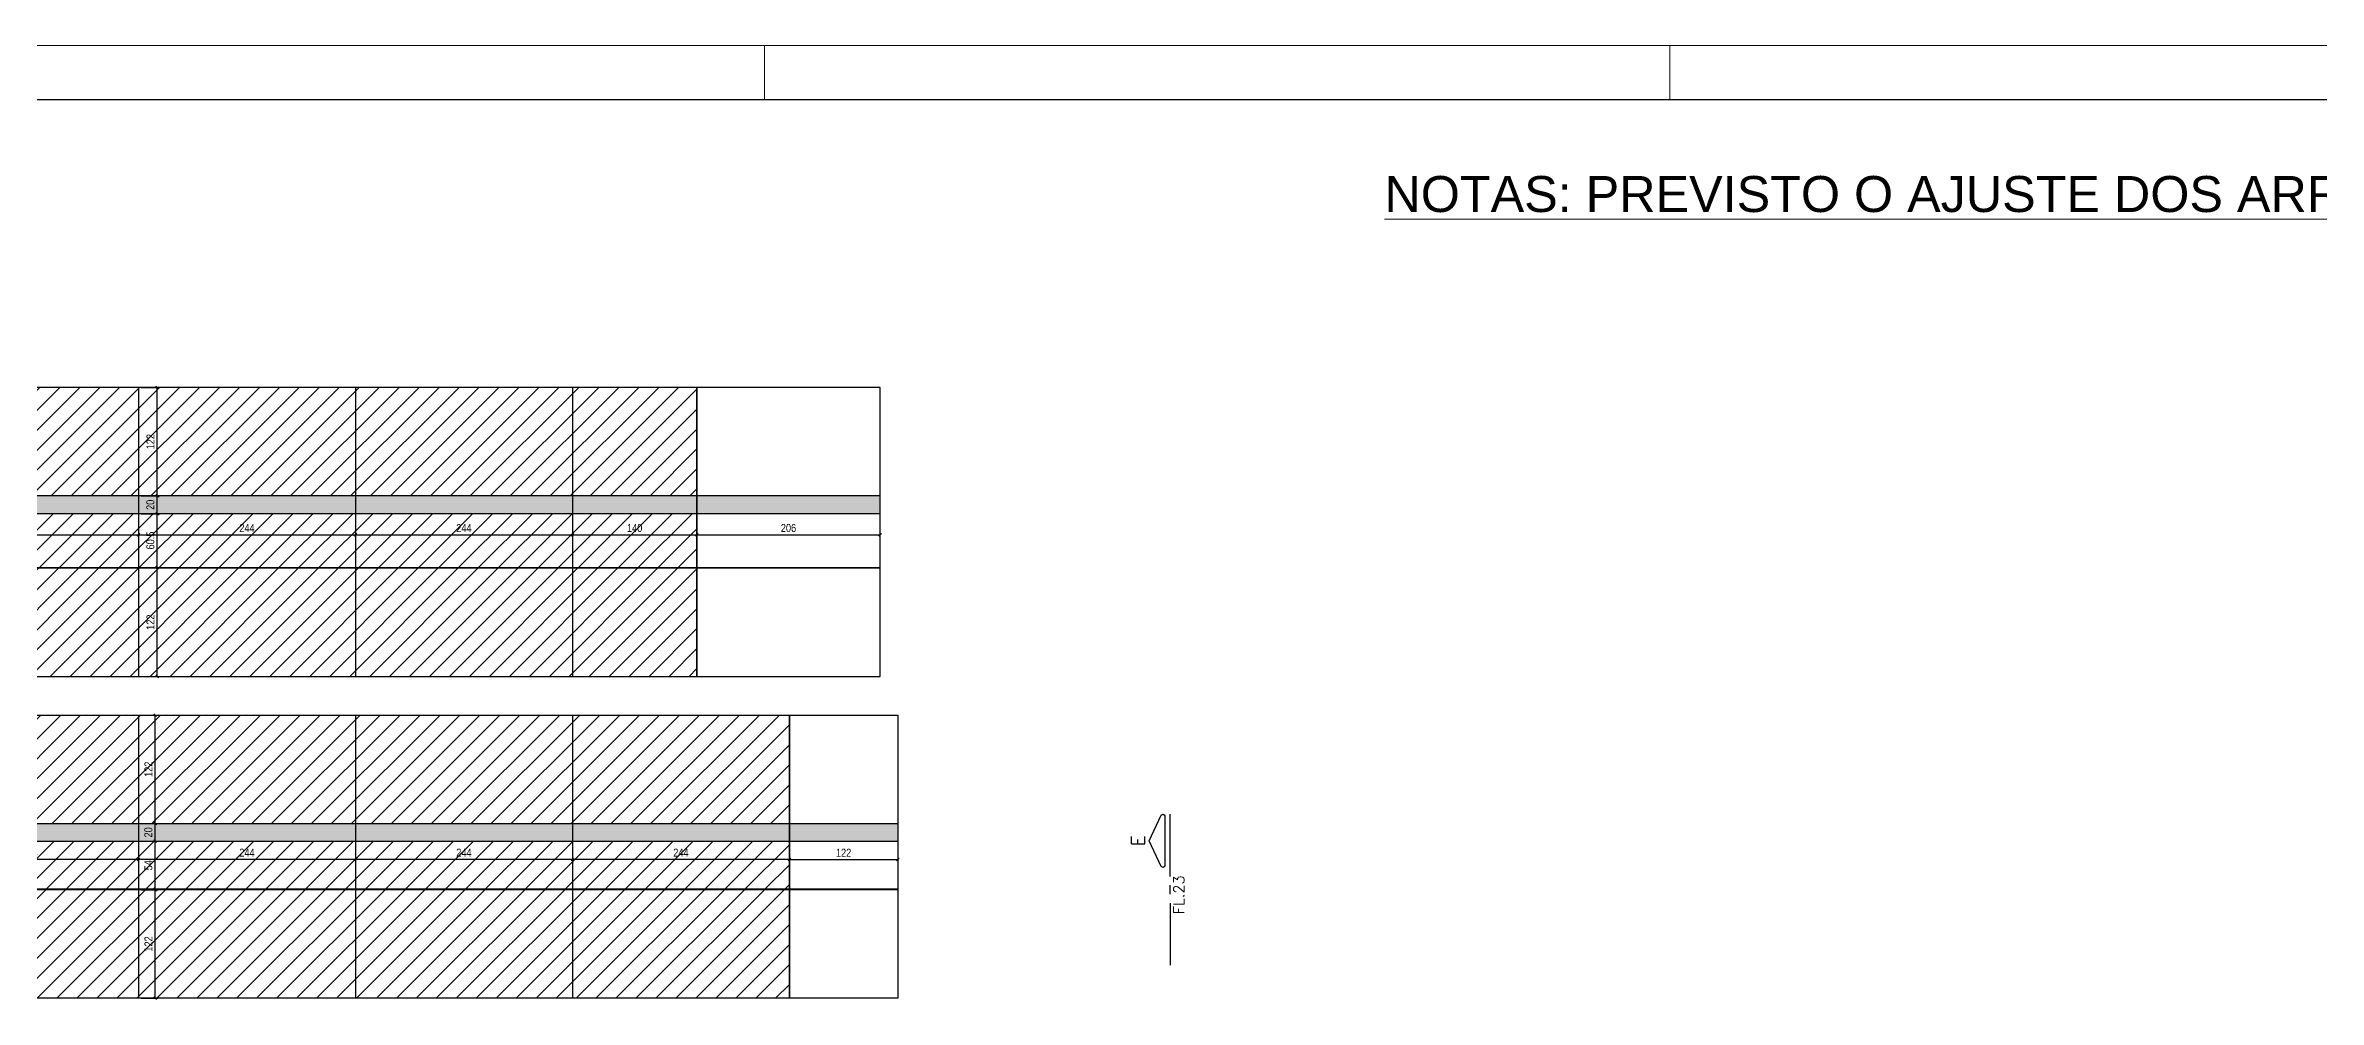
# Model space of a CAD drawing. Header units: millimetres. Extents: x 1860 to 8661, y -614 to 3837.
# Drawn here: x 3561 to 6117, y 2764 to 3837 of the extents above; entities that cross this region are included whole.
import ezdxf
from ezdxf.enums import TextEntityAlignment as Align

# ---------------------------------------------------------------- set-up
doc = ezdxf.new("R2010")
doc.units = ezdxf.units.MM
for name, color, linetype, lineweight in [('CARIMBO', 255, 'Continuous', 9), ('FOLHA', 255, 'Continuous', 5), ('Hachura', 251, 'Continuous', 9)]:
    doc.layers.add(name, color=color, linetype=linetype, lineweight=lineweight)
for name, color, linetype in [('COTA', 241, 'Continuous'), ('F-CORTE-INDICAÇÃO', 4, 'Continuous'), ('Painéis', 200, 'Continuous')]:
    doc.layers.add(name, color=color, linetype=linetype)
doc.styles.add('ARIAL', font='arial.ttf')
doc.styles.add('COTA TECNICA-50', font='techl___.ttf', dxfattribs={"height": 9})
doc.styles.add('ROMANS', font='romans.shx')
doc.dimstyles.new('COTA PAINEL-50', dxfattribs={"dimtxt": 9, "dimasz": 3, "dimexe": 3, "dimexo": 3, "dimgap": 3, "dimtad": 1, "dimdec": 1, "dimzin": 12, "dimdsep": 46, "dimtxsty": 'COTA TECNICA-50', "dimblk1": 'OBLIQUE', "dimblk2": 'OBLIQUE', "dimsah": 1, "dimcen": 0.9, "dimclrd": 4, "dimclre": 4, "dimclrt": 240, "dimadec": 1, "dimazin": 3, "dimtfac": 1, "dimtdec": 1, "dimtmove": 0, "dimatfit": 3, "dimfxl": 1, "dimtolj": 1, "dimtzin": 12, "dimarcsym": 0})

# ---------------------------------------------------------------- blocks, each defined once
blk = doc.blocks.new('*U22')
at = {"layer": 'F-CORTE-INDICAÇÃO'}
for p, q in [((70, 0), (0, 0)), ((80, 0), (90, 0)), ((100, 0), (170, 0))]:
    blk.add_line(p, q, dxfattribs=at)
blk.add_lwpolyline([(112, 6, -0.802585), (111.2, 9.8), (140, 23.3), (168.8, 9.8, -0.802585), (168, 6)], format="xyb", close=True, dxfattribs=at)
at = {"layer": 'F-CORTE-INDICAÇÃO', "style": 'ROMANS'}
blk.add_attdef('CORTE', text='', height=15, dxfattribs=at).set_placement((140, 35.8), align=Align.MIDDLE_CENTER)
at = {"layer": 'F-CORTE-INDICAÇÃO', "color": 2, "style": 'ROMANS'}
blk.add_attdef('FOLHA', text='', height=12, dxfattribs=at).set_placement((79.3, -10), align=Align.MIDDLE_CENTER)
blk = doc.blocks.new('_Oblique')
at = {"color": 0, "linetype": 'ByBlock', "lineweight": -2}
blk.add_line((-0.5, -0.5), (0.5, 0.5), dxfattribs=at)
blk = doc.blocks.new('*D1033')
at = {"layer": 'COTA', "color": 4, "lineweight": -2, "transparency": 16777216}
for p, q in [((3421.7, 3287.2), (3421.7, 3284.1)), ((3421.7, 3287.1), (3665.7, 3287.1)), ((3665.7, 3287.2), (3665.7, 3284.1))]:
    blk.add_line(p, q, dxfattribs=at)
at = {"layer": 'Defpoints', "color": 0, "transparency": 16777216}
for p in [(3421.7, 3290.2), (3665.7, 3290.2), (3665.7, 3287.1)]:
    blk.add_point(p, dxfattribs=at)
at = {"layer": 'COTA', "color": 4, "lineweight": -2, "transparency": 16777216, "xscale": 3, "yscale": 3, "zscale": 3, "rotation": 180}
blk.add_blockref('_Oblique', (3421.7, 3287.1), dxfattribs=at)
at = {"layer": 'COTA', "color": 4, "lineweight": -2, "transparency": 16777216, "xscale": 3, "yscale": 3, "zscale": 3}
blk.add_blockref('_Oblique', (3665.7, 3287.1), dxfattribs=at)
at = {"layer": 'COTA', "color": 240, "transparency": 16777216, "insert": (3543.7, 3294.6), "char_height": 9, "attachment_point": 5, "style": 'COTA TECNICA-50'}
blk.add_mtext('\\A1;244', dxfattribs=at)
blk = doc.blocks.new('*D1034')
at = {"layer": 'COTA', "color": 4, "lineweight": -2, "transparency": 16777216}
for p, q in [((3665.7, 3287.2), (3665.7, 3284)), ((3665.7, 3287), (3909.7, 3287))]:
    blk.add_line(p, q, dxfattribs=at)
at = {"layer": 'Defpoints', "color": 0, "transparency": 16777216}
for p in [(3665.7, 3290.2), (3909.7, 3287), (3909.7, 3287)]:
    blk.add_point(p, dxfattribs=at)
at = {"layer": 'COTA', "color": 4, "lineweight": -2, "transparency": 16777216, "xscale": 3, "yscale": 3, "zscale": 3, "rotation": 180}
blk.add_blockref('_Oblique', (3665.7, 3287), dxfattribs=at)
at = {"layer": 'COTA', "color": 4, "lineweight": -2, "transparency": 16777216, "xscale": 3, "yscale": 3, "zscale": 3}
blk.add_blockref('_Oblique', (3909.7, 3287), dxfattribs=at)
at = {"layer": 'COTA', "color": 240, "transparency": 16777216, "insert": (3787.7, 3294.6), "char_height": 9, "attachment_point": 5, "style": 'COTA TECNICA-50'}
blk.add_mtext('\\A1;244', dxfattribs=at)
blk = doc.blocks.new('*D1035')
at = {"layer": 'COTA', "color": 4, "lineweight": -2, "transparency": 16777216}
blk.add_line((3909.7, 3287), (4153.7, 3287), dxfattribs=at)
at = {"layer": 'Defpoints', "color": 0, "transparency": 16777216}
for p in [(3909.7, 3287), (4153.7, 3287), (4153.7, 3287)]:
    blk.add_point(p, dxfattribs=at)
at = {"layer": 'COTA', "color": 4, "lineweight": -2, "transparency": 16777216, "xscale": 3, "yscale": 3, "zscale": 3, "rotation": 180}
blk.add_blockref('_Oblique', (3909.7, 3287), dxfattribs=at)
at = {"layer": 'COTA', "color": 4, "lineweight": -2, "transparency": 16777216, "xscale": 3, "yscale": 3, "zscale": 3}
blk.add_blockref('_Oblique', (4153.7, 3287), dxfattribs=at)
at = {"layer": 'COTA', "color": 240, "transparency": 16777216, "insert": (4031.7, 3294.6), "char_height": 9, "attachment_point": 5, "style": 'COTA TECNICA-50'}
blk.add_mtext('\\A1;244', dxfattribs=at)
blk = doc.blocks.new('*D1036')
at = {"layer": 'COTA', "color": 4, "lineweight": -2, "transparency": 16777216}
blk.add_line((4153.7, 3287), (4293.7, 3287), dxfattribs=at)
at = {"layer": 'Defpoints', "color": 0, "transparency": 16777216}
for p in [(4153.7, 3287), (4293.7, 3287), (4293.7, 3287)]:
    blk.add_point(p, dxfattribs=at)
at = {"layer": 'COTA', "color": 4, "lineweight": -2, "transparency": 16777216, "xscale": 3, "yscale": 3, "zscale": 3, "rotation": 180}
blk.add_blockref('_Oblique', (4153.7, 3287), dxfattribs=at)
at = {"layer": 'COTA', "color": 4, "lineweight": -2, "transparency": 16777216, "xscale": 3, "yscale": 3, "zscale": 3}
blk.add_blockref('_Oblique', (4293.7, 3287), dxfattribs=at)
at = {"layer": 'COTA', "color": 240, "transparency": 16777216, "insert": (4223.7, 3294.6), "char_height": 9, "attachment_point": 5, "style": 'COTA TECNICA-50'}
blk.add_mtext('\\A1;140', dxfattribs=at)
blk = doc.blocks.new('*D1037')
at = {"layer": 'COTA', "color": 4, "lineweight": -2, "transparency": 16777216}
blk.add_line((4293.7, 3287), (4499.7, 3287), dxfattribs=at)
at = {"layer": 'Defpoints', "color": 0, "transparency": 16777216}
for p in [(4293.7, 3287), (4499.7, 3287), (4499.7, 3287)]:
    blk.add_point(p, dxfattribs=at)
at = {"layer": 'COTA', "color": 4, "lineweight": -2, "transparency": 16777216, "xscale": 3, "yscale": 3, "zscale": 3, "rotation": 180}
blk.add_blockref('_Oblique', (4293.7, 3287), dxfattribs=at)
at = {"layer": 'COTA', "color": 4, "lineweight": -2, "transparency": 16777216, "xscale": 3, "yscale": 3, "zscale": 3}
blk.add_blockref('_Oblique', (4499.7, 3287), dxfattribs=at)
at = {"layer": 'COTA', "color": 240, "transparency": 16777216, "insert": (4396.7, 3294.6), "char_height": 9, "attachment_point": 5, "style": 'COTA TECNICA-50'}
blk.add_mtext('\\A1;206', dxfattribs=at)
blk = doc.blocks.new('*D1038')
at = {"layer": 'COTA', "color": 4, "lineweight": -2, "transparency": 16777216}
for p, q in [((3668.7, 3249.7), (3689.7, 3249.7)), ((3686.7, 3127.7), (3686.7, 3249.7)), ((3668.7, 3127.7), (3689.7, 3127.7))]:
    blk.add_line(p, q, dxfattribs=at)
at = {"layer": 'Defpoints', "color": 0, "transparency": 16777216}
for p in [(3665.7, 3249.7), (3686.7, 3249.7), (3665.7, 3127.7)]:
    blk.add_point(p, dxfattribs=at)
at = {"layer": 'COTA', "color": 4, "lineweight": -2, "transparency": 16777216, "xscale": 3, "yscale": 3, "zscale": 3}
for p, rotation in [((3686.7, 3249.7), 90), ((3686.7, 3127.7), 270)]:
    blk.add_blockref('_Oblique', p, dxfattribs=dict(at, rotation=rotation))
at = {"layer": 'COTA', "color": 240, "transparency": 16777216, "insert": (3679.2, 3188.7), "char_height": 9, "attachment_point": 5, "rotation": 90, "style": 'COTA TECNICA-50'}
blk.add_mtext('\\A1;122', dxfattribs=at)
blk = doc.blocks.new('*D1039')
at = {"layer": 'COTA', "color": 4, "lineweight": -2, "transparency": 16777216}
for p, q in [((3668.7, 3310.7), (3689.7, 3310.7)), ((3686.7, 3250.2), (3686.7, 3310.7)), ((3668.7, 3250.2), (3689.7, 3250.2))]:
    blk.add_line(p, q, dxfattribs=at)
at = {"layer": 'Defpoints', "color": 0, "transparency": 16777216}
for p in [(3665.7, 3310.7), (3686.7, 3310.7), (3665.7, 3250.2)]:
    blk.add_point(p, dxfattribs=at)
at = {"layer": 'COTA', "color": 4, "lineweight": -2, "transparency": 16777216, "xscale": 3, "yscale": 3, "zscale": 3}
for p, rotation in [((3686.7, 3310.7), 90), ((3686.7, 3250.2), 270)]:
    blk.add_blockref('_Oblique', p, dxfattribs=dict(at, rotation=rotation))
at = {"layer": 'COTA', "color": 240, "transparency": 16777216, "insert": (3679.1, 3280.5), "char_height": 9, "attachment_point": 5, "rotation": 90, "style": 'COTA TECNICA-50'}
blk.add_mtext('\\A1;60.5', dxfattribs=at)
blk = doc.blocks.new('*D1040')
at = {"layer": 'COTA', "color": 4, "lineweight": -2, "transparency": 16777216}
for p, q in [((3668.7, 3330.7), (3689.7, 3330.7)), ((3686.7, 3310.7), (3686.7, 3330.7)), ((3673.4, 3310.7), (3689.7, 3310.7))]:
    blk.add_line(p, q, dxfattribs=at)
at = {"layer": 'Defpoints', "color": 0, "transparency": 16777216}
for p in [(3665.7, 3330.7), (3686.7, 3330.7), (3670.4, 3310.7)]:
    blk.add_point(p, dxfattribs=at)
at = {"layer": 'COTA', "color": 4, "lineweight": -2, "transparency": 16777216, "xscale": 3, "yscale": 3, "zscale": 3}
for p, rotation in [((3686.7, 3330.7), 90), ((3686.7, 3310.7), 270)]:
    blk.add_blockref('_Oblique', p, dxfattribs=dict(at, rotation=rotation))
at = {"layer": 'COTA', "color": 240, "transparency": 16777216, "insert": (3679.1, 3320.7), "char_height": 9, "attachment_point": 5, "rotation": 90, "style": 'COTA TECNICA-50'}
blk.add_mtext('\\A1;20', dxfattribs=at)
blk = doc.blocks.new('*D1041')
at = {"layer": 'COTA', "color": 4, "lineweight": -2, "transparency": 16777216}
for p, q in [((3668.7, 3452.7), (3689.7, 3452.7)), ((3686.7, 3330.7), (3686.7, 3452.7)), ((3668.7, 3330.7), (3689.7, 3330.7))]:
    blk.add_line(p, q, dxfattribs=at)
at = {"layer": 'Defpoints', "color": 0, "transparency": 16777216}
for p in [(3665.7, 3452.7), (3686.7, 3452.7), (3665.7, 3330.7)]:
    blk.add_point(p, dxfattribs=at)
at = {"layer": 'COTA', "color": 4, "lineweight": -2, "transparency": 16777216, "xscale": 3, "yscale": 3, "zscale": 3}
for p, rotation in [((3686.7, 3452.7), 90), ((3686.7, 3330.7), 270)]:
    blk.add_blockref('_Oblique', p, dxfattribs=dict(at, rotation=rotation))
at = {"layer": 'COTA', "color": 240, "transparency": 16777216, "insert": (3679.2, 3391.7), "char_height": 9, "attachment_point": 5, "rotation": 90, "style": 'COTA TECNICA-50'}
blk.add_mtext('\\A1;122', dxfattribs=at)
blk = doc.blocks.new('*D1042')
at = {"layer": 'COTA', "color": 4, "lineweight": -2, "transparency": 16777216}
for p, q in [((4153.7, 2939.3), (4153.7, 2918.9)), ((4397.7, 2921.9), (4153.7, 2921.9)), ((4397.7, 2939.3), (4397.7, 2918.9))]:
    blk.add_line(p, q, dxfattribs=at)
at = {"layer": 'Defpoints', "color": 0, "transparency": 16777216}
for p in [(4153.7, 2942.3), (4397.7, 2942.3), (4153.7, 2921.9)]:
    blk.add_point(p, dxfattribs=at)
at = {"layer": 'COTA', "color": 4, "lineweight": -2, "transparency": 16777216, "xscale": 3, "yscale": 3, "zscale": 3, "rotation": 180}
blk.add_blockref('_Oblique', (4153.7, 2921.9), dxfattribs=at)
at = {"layer": 'COTA', "color": 4, "lineweight": -2, "transparency": 16777216, "xscale": 3, "yscale": 3, "zscale": 3}
blk.add_blockref('_Oblique', (4397.7, 2921.9), dxfattribs=at)
at = {"layer": 'COTA', "color": 240, "transparency": 16777216, "insert": (4275.7, 2929.5), "char_height": 9, "attachment_point": 5, "style": 'COTA TECNICA-50'}
blk.add_mtext('\\A1;244', dxfattribs=at)
blk = doc.blocks.new('*D1043')
at = {"layer": 'COTA', "color": 4, "lineweight": -2, "transparency": 16777216}
for p, q in [((3909.7, 2922.1), (3909.7, 2918.9)), ((4153.7, 2921.9), (3909.7, 2921.9)), ((4153.7, 2939.3), (4153.7, 2918.9))]:
    blk.add_line(p, q, dxfattribs=at)
at = {"layer": 'Defpoints', "color": 0, "transparency": 16777216}
for p in [(4153.7, 2942.3), (3909.7, 2925.1), (3909.7, 2921.9)]:
    blk.add_point(p, dxfattribs=at)
at = {"layer": 'COTA', "color": 4, "lineweight": -2, "transparency": 16777216, "xscale": 3, "yscale": 3, "zscale": 3, "rotation": 180}
blk.add_blockref('_Oblique', (3909.7, 2921.9), dxfattribs=at)
at = {"layer": 'COTA', "color": 4, "lineweight": -2, "transparency": 16777216, "xscale": 3, "yscale": 3, "zscale": 3}
blk.add_blockref('_Oblique', (4153.7, 2921.9), dxfattribs=at)
at = {"layer": 'COTA', "color": 240, "transparency": 16777216, "insert": (4031.7, 2929.5), "char_height": 9, "attachment_point": 5, "style": 'COTA TECNICA-50'}
blk.add_mtext('\\A1;244', dxfattribs=at)
blk = doc.blocks.new('*D1044')
at = {"layer": 'COTA', "color": 4, "lineweight": -2, "transparency": 16777216}
for p, q in [((3665.7, 2922.1), (3665.7, 2918.9)), ((3909.7, 2921.9), (3665.7, 2921.9)), ((3909.7, 2922.1), (3909.7, 2918.9))]:
    blk.add_line(p, q, dxfattribs=at)
at = {"layer": 'Defpoints', "color": 0, "transparency": 16777216}
for p in [(3665.7, 2925.1), (3665.7, 2921.9), (3909.7, 2925.1)]:
    blk.add_point(p, dxfattribs=at)
at = {"layer": 'COTA', "color": 4, "lineweight": -2, "transparency": 16777216, "xscale": 3, "yscale": 3, "zscale": 3, "rotation": 180}
blk.add_blockref('_Oblique', (3665.7, 2921.9), dxfattribs=at)
at = {"layer": 'COTA', "color": 4, "lineweight": -2, "transparency": 16777216, "xscale": 3, "yscale": 3, "zscale": 3}
blk.add_blockref('_Oblique', (3909.7, 2921.9), dxfattribs=at)
at = {"layer": 'COTA', "color": 240, "transparency": 16777216, "insert": (3787.7, 2929.5), "char_height": 9, "attachment_point": 5, "style": 'COTA TECNICA-50'}
blk.add_mtext('\\A1;244', dxfattribs=at)
blk = doc.blocks.new('*D1045')
at = {"layer": 'COTA', "color": 4, "lineweight": -2, "transparency": 16777216}
for p, q in [((3665.7, 2921.9), (3421.7, 2921.9)), ((3665.7, 2922.1), (3665.7, 2918.9))]:
    blk.add_line(p, q, dxfattribs=at)
at = {"layer": 'Defpoints', "color": 0, "transparency": 16777216}
for p in [(3421.7, 2921.9), (3421.7, 2921.9), (3665.7, 2925.1)]:
    blk.add_point(p, dxfattribs=at)
at = {"layer": 'COTA', "color": 4, "lineweight": -2, "transparency": 16777216, "xscale": 3, "yscale": 3, "zscale": 3, "rotation": 180}
blk.add_blockref('_Oblique', (3421.7, 2921.9), dxfattribs=at)
at = {"layer": 'COTA', "color": 4, "lineweight": -2, "transparency": 16777216, "xscale": 3, "yscale": 3, "zscale": 3}
blk.add_blockref('_Oblique', (3665.7, 2921.9), dxfattribs=at)
at = {"layer": 'COTA', "color": 240, "transparency": 16777216, "insert": (3543.7, 2929.5), "char_height": 9, "attachment_point": 5, "style": 'COTA TECNICA-50'}
blk.add_mtext('\\A1;244', dxfattribs=at)
blk = doc.blocks.new('*D1049')
at = {"layer": 'COTA', "color": 4, "lineweight": -2, "transparency": 16777216}
for p, q in [((3668.7, 2887.8), (3687.4, 2887.8)), ((3684.4, 2765.8), (3684.4, 2887.8)), ((3668.7, 2765.8), (3687.4, 2765.8))]:
    blk.add_line(p, q, dxfattribs=at)
at = {"layer": 'Defpoints', "color": 0, "transparency": 16777216}
for p in [(3665.7, 2887.8), (3684.4, 2887.8), (3665.7, 2765.8)]:
    blk.add_point(p, dxfattribs=at)
at = {"layer": 'COTA', "color": 4, "lineweight": -2, "transparency": 16777216, "xscale": 3, "yscale": 3, "zscale": 3}
for p, rotation in [((3684.4, 2887.8), 90), ((3684.4, 2765.8), 270)]:
    blk.add_blockref('_Oblique', p, dxfattribs=dict(at, rotation=rotation))
at = {"layer": 'COTA', "color": 240, "transparency": 16777216, "insert": (3676.9, 2826.8), "char_height": 9, "attachment_point": 5, "rotation": 90, "style": 'COTA TECNICA-50'}
blk.add_mtext('\\A1;122', dxfattribs=at)
blk = doc.blocks.new('*D1050')
at = {"layer": 'COTA', "color": 4, "lineweight": -2, "transparency": 16777216}
for p, q in [((3668.7, 2942.3), (3687.4, 2942.3)), ((3684.4, 2888.3), (3684.4, 2942.3)), ((3668.7, 2888.3), (3687.4, 2888.3))]:
    blk.add_line(p, q, dxfattribs=at)
at = {"layer": 'Defpoints', "color": 0, "transparency": 16777216}
for p in [(3665.7, 2942.3), (3684.4, 2942.3), (3665.7, 2888.3)]:
    blk.add_point(p, dxfattribs=at)
at = {"layer": 'COTA', "color": 4, "lineweight": -2, "transparency": 16777216, "xscale": 3, "yscale": 3, "zscale": 3}
for p, rotation in [((3684.4, 2942.3), 90), ((3684.4, 2888.3), 270)]:
    blk.add_blockref('_Oblique', p, dxfattribs=dict(at, rotation=rotation))
at = {"layer": 'COTA', "color": 240, "transparency": 16777216, "insert": (3676.8, 2915.3), "char_height": 9, "attachment_point": 5, "rotation": 90, "style": 'COTA TECNICA-50'}
blk.add_mtext('\\A1;54', dxfattribs=at)
blk = doc.blocks.new('*D1051')
at = {"layer": 'COTA', "color": 4, "lineweight": -2, "transparency": 16777216}
for p, q in [((3668.7, 2962.3), (3687.4, 2962.3)), ((3668.7, 2942.3), (3687.4, 2942.3)), ((3684.4, 2942.3), (3684.4, 2962.3))]:
    blk.add_line(p, q, dxfattribs=at)
at = {"layer": 'Defpoints', "color": 0, "transparency": 16777216}
for p in [(3665.7, 2962.3), (3665.7, 2942.3), (3684.4, 2962.3)]:
    blk.add_point(p, dxfattribs=at)
at = {"layer": 'COTA', "color": 4, "lineweight": -2, "transparency": 16777216, "xscale": 3, "yscale": 3, "zscale": 3}
for p, rotation in [((3684.4, 2962.3), 90), ((3684.4, 2942.3), 270)]:
    blk.add_blockref('_Oblique', p, dxfattribs=dict(at, rotation=rotation))
at = {"layer": 'COTA', "color": 240, "transparency": 16777216, "insert": (3676.8, 2952.3), "char_height": 9, "attachment_point": 5, "rotation": 90, "style": 'COTA TECNICA-50'}
blk.add_mtext('\\A1;20', dxfattribs=at)
blk = doc.blocks.new('*D1052')
at = {"layer": 'COTA', "color": 4, "lineweight": -2, "transparency": 16777216}
for p, q in [((3668.7, 3084.3), (3687.4, 3084.3)), ((3684.4, 2962.3), (3684.4, 3084.3)), ((3668.7, 2962.3), (3687.4, 2962.3))]:
    blk.add_line(p, q, dxfattribs=at)
at = {"layer": 'Defpoints', "color": 0, "transparency": 16777216}
for p in [(3665.7, 3084.3), (3684.4, 3084.3), (3665.7, 2962.3)]:
    blk.add_point(p, dxfattribs=at)
at = {"layer": 'COTA', "color": 4, "lineweight": -2, "transparency": 16777216, "xscale": 3, "yscale": 3, "zscale": 3}
for p, rotation in [((3684.4, 3084.3), 90), ((3684.4, 2962.3), 270)]:
    blk.add_blockref('_Oblique', p, dxfattribs=dict(at, rotation=rotation))
at = {"layer": 'COTA', "color": 240, "transparency": 16777216, "insert": (3676.9, 3023.3), "char_height": 9, "attachment_point": 5, "rotation": 90, "style": 'COTA TECNICA-50'}
blk.add_mtext('\\A1;122', dxfattribs=at)
blk = doc.blocks.new('*D1030')
at = {"layer": 'COTA', "color": 4, "lineweight": -2, "transparency": 16777216}
for p, q in [((4397.7, 2939.3), (4397.7, 2918.9)), ((4397.7, 2921.9), (4519.7, 2921.9)), ((4519.7, 2939.3), (4519.7, 2918.9))]:
    blk.add_line(p, q, dxfattribs=at)
at = {"layer": 'Defpoints', "color": 0, "transparency": 16777216}
for p in [(4397.7, 2942.3), (4519.7, 2942.3), (4519.7, 2921.9)]:
    blk.add_point(p, dxfattribs=at)
at = {"layer": 'COTA', "color": 4, "lineweight": -2, "transparency": 16777216, "xscale": 3, "yscale": 3, "zscale": 3, "rotation": 180}
blk.add_blockref('_Oblique', (4397.7, 2921.9), dxfattribs=at)
at = {"layer": 'COTA', "color": 4, "lineweight": -2, "transparency": 16777216, "xscale": 3, "yscale": 3, "zscale": 3}
blk.add_blockref('_Oblique', (4519.7, 2921.9), dxfattribs=at)
at = {"layer": 'COTA', "color": 240, "transparency": 16777216, "insert": (4458.7, 2929.4), "char_height": 9, "attachment_point": 5, "style": 'COTA TECNICA-50'}
blk.add_mtext('\\A1;122', dxfattribs=at)

msp = doc.modelspace()

# ---------------------------------------------------------------- hatches: boundary and pattern name
at = {"layer": 'Hachura', "linetype": 'ByBlock'}
h = msp.add_hatch(dxfattribs=at)
h.set_pattern_fill('ANSI31', color=256, scale=5)
h.set_pattern_definition([(45, (102, -5e-13), (-11.22532, 11.22532), [])])
h.paths.add_polyline_path([(2933.73, 3452.72), (2933.73, 3330.72), (3177.73, 3330.72), (3177.73, 3452.72)])
h.paths.add_polyline_path([(3177.73, 3250.22), (3177.73, 3310.72), (2933.73, 3310.72), (2933.73, 3250.22)])
h.paths.add_polyline_path([(2933.73, 3249.72), (2933.73, 3127.72), (3177.73, 3127.72), (3177.73, 3249.72)])
h.paths.add_polyline_path([(3177.73, 3249.72), (3177.73, 3127.72), (3421.73, 3127.72), (3421.73, 3249.72)])
h.paths.add_polyline_path([(3421.73, 3310.72), (3177.73, 3310.72), (3177.73, 3250.22), (3421.73, 3250.22)])
h.paths.add_polyline_path([(3177.73, 3452.72), (3177.73, 3330.72), (3421.73, 3330.72), (3421.73, 3452.72)])
h.paths.add_polyline_path([(3421.73, 3452.72), (3421.73, 3330.72), (3665.73, 3330.72), (3665.73, 3452.72)])
h.paths.add_polyline_path([(3665.73, 3250.22), (3665.73, 3310.72), (3421.73, 3310.72), (3421.73, 3250.22)])
h.paths.add_polyline_path([(3421.73, 3249.72), (3421.73, 3127.72), (3665.73, 3127.72), (3665.73, 3249.72)])
h.paths.add_polyline_path([(3665.73, 3249.72), (3665.73, 3127.72), (3909.73, 3127.72), (3909.73, 3249.72)])
h.paths.add_polyline_path([(3909.73, 3250.22), (3909.73, 3310.72), (3665.73, 3310.72), (3665.73, 3250.22)])
h.paths.add_polyline_path([(3909.73, 3330.72), (3909.73, 3452.72), (3665.73, 3452.72), (3665.73, 3330.72)])
h.paths.add_polyline_path([(3909.73, 3452.72), (3909.73, 3330.72), (4153.73, 3330.72), (4153.73, 3452.72)])
h.paths.add_polyline_path([(4153.73, 3250.22), (4153.73, 3310.72), (3909.73, 3310.72), (3909.73, 3250.22)])
h.paths.add_polyline_path([(4153.73, 3127.72), (4153.73, 3249.72), (3909.73, 3249.72), (3909.73, 3127.72)])
h.paths.add_polyline_path([(4293.73, 3127.72), (4293.73, 3249.72), (4153.73, 3249.72), (4153.73, 3127.72)])
h.paths.add_polyline_path([(4153.73, 3310.72), (4153.73, 3250.22), (4293.73, 3250.22), (4293.73, 3310.72)])
h.paths.add_polyline_path([(4293.73, 3330.72), (4293.73, 3452.72), (4153.73, 3452.72), (4153.73, 3330.72)])
h = msp.add_hatch(color=256, dxfattribs=at)
h.dxf.hatch_style = 1
h.paths.add_polyline_path([(3177.73, 3310.72), (3177.73, 3330.72), (2933.73, 3330.72), (2933.73, 3310.72)])
h.paths.add_polyline_path([(3177.73, 3330.72), (3177.73, 3310.72), (3421.73, 3310.72), (3421.73, 3330.72)])
h.paths.add_polyline_path([(3665.73, 3310.72), (3665.73, 3330.72), (3421.73, 3330.72), (3421.73, 3310.72)])
h.paths.add_polyline_path([(3909.73, 3310.72), (3909.73, 3330.72), (3665.73, 3330.72), (3665.73, 3310.72)])
h.paths.add_polyline_path([(4153.73, 3310.72), (4153.73, 3330.72), (3909.73, 3330.72), (3909.73, 3310.72)])
h.paths.add_polyline_path([(4293.73, 3310.72), (4293.73, 3330.72), (4153.73, 3330.72), (4153.73, 3310.72)])
h.paths.add_polyline_path([(4499.73, 3310.72), (4499.73, 3330.72), (4293.73, 3330.72), (4293.73, 3310.72)])
h = msp.add_hatch(dxfattribs=at)
h.set_pattern_fill('ANSI31', color=256, scale=5)
h.paths.add_polyline_path([(3037.73, 2962.31), (3037.73, 3084.31), (2831.73, 3084.31), (2831.73, 2962.31)])
h.paths.add_polyline_path([(3037.73, 2962.31), (3177.73, 2962.31), (3177.73, 3084.31), (3037.73, 3084.31)])
h.paths.add_polyline_path([(3177.73, 2888.31), (3177.73, 2942.31), (3037.73, 2942.31), (3037.73, 2888.31)])
h.paths.add_polyline_path([(3037.73, 2888.31), (3037.73, 2942.31), (2831.73, 2942.31), (2831.73, 2888.31)])
h.paths.add_polyline_path([(2831.73, 2887.81), (2831.73, 2765.81), (3037.73, 2765.81), (3037.73, 2887.81)])
h.paths.add_polyline_path([(3037.73, 2765.81), (3177.73, 2765.81), (3177.73, 2887.81), (3037.73, 2887.81)])
h.paths.add_polyline_path([(3177.73, 2887.81), (3177.73, 2765.81), (3421.73, 2765.81), (3421.73, 2887.81)])
h.paths.add_polyline_path([(3421.73, 2888.31), (3421.73, 2942.31), (3177.73, 2942.31), (3177.73, 2888.31)])
h.paths.add_polyline_path([(3421.73, 2962.31), (3421.73, 3084.31), (3177.73, 3084.31), (3177.73, 2962.31)])
h.paths.add_polyline_path([(3421.73, 3084.31), (3421.73, 2962.31), (3665.73, 2962.31), (3665.73, 3084.31)])
h.paths.add_polyline_path([(3421.73, 2942.31), (3421.73, 2888.31), (3665.73, 2888.31), (3665.73, 2942.31)])
h.paths.add_polyline_path([(3421.73, 2887.81), (3421.73, 2765.81), (3665.73, 2765.81), (3665.73, 2887.81)])
h.paths.add_polyline_path([(3909.73, 2765.81), (3909.73, 2887.81), (3665.73, 2887.81), (3665.73, 2765.81)])
h.paths.add_polyline_path([(3909.73, 2888.31), (3909.73, 2942.31), (3665.73, 2942.31), (3665.73, 2888.31)])
h.paths.add_polyline_path([(3909.73, 2962.31), (3909.73, 3084.31), (3665.73, 3084.31), (3665.73, 2962.31)])
h.paths.add_polyline_path([(4153.73, 2962.31), (4153.73, 3084.31), (3909.73, 3084.31), (3909.73, 2962.31)])
h.paths.add_polyline_path([(3909.73, 2942.31), (3909.73, 2888.31), (4153.73, 2888.31), (4153.73, 2942.31)])
h.paths.add_polyline_path([(4153.73, 2765.81), (4153.73, 2887.81), (3909.73, 2887.81), (3909.73, 2765.81)])
h.paths.add_polyline_path([(4153.73, 2887.81), (4153.73, 2765.81), (4397.73, 2765.81), (4397.73, 2887.81)])
h.paths.add_polyline_path([(4397.73, 2888.31), (4397.73, 2942.31), (4153.73, 2942.31), (4153.73, 2888.31)])
h.paths.add_polyline_path([(4397.73, 2962.31), (4397.73, 3084.31), (4153.73, 3084.31), (4153.73, 2962.31)])
h = msp.add_hatch(color=256, dxfattribs=at)
h.dxf.hatch_style = 1
h.paths.add_polyline_path([(4397.73, 2942.31), (4397.73, 2962.31), (4153.73, 2962.31), (4153.73, 2942.31)])
h.paths.add_polyline_path([(3909.73, 2962.31), (3909.73, 2942.31), (4153.73, 2942.31), (4153.73, 2962.31)])
h.paths.add_polyline_path([(3909.73, 2942.31), (3909.73, 2962.31), (3665.73, 2962.31), (3665.73, 2942.31)])
h.paths.add_polyline_path([(3665.73, 2942.31), (3665.73, 2962.31), (3421.73, 2962.31), (3421.73, 2942.31)])
h.paths.add_polyline_path([(3421.73, 2942.31), (3421.73, 2962.31), (3177.73, 2962.31), (3177.73, 2942.31)])
h.paths.add_polyline_path([(3177.73, 2942.31), (3177.73, 2962.31), (3037.73, 2962.31), (3037.73, 2942.31)])
h.paths.add_polyline_path([(3037.73, 2942.31), (3037.73, 2962.31), (2831.73, 2962.31), (2831.73, 2942.31)])
h = msp.add_hatch(color=256, dxfattribs=at)
h.dxf.hatch_style = 1
h.paths.add_polyline_path([(4519.73, 2942.31), (4519.73, 2962.31), (4397.73, 2962.31), (4397.73, 2942.31)])

# ---------------------------------------------------------------- linework, layer by layer
at = {"color": 30}
msp.add_line((2012.11, 3776.4), (8600.49, 3776.4), dxfattribs=at)
at = {"layer": 'FOLHA'}
for p, q in [((1859.7, 3837.36), (8661.45, 3837.36)), ((4369.6, 3776.4), (4369.6, 3837.36)), ((5387.69, 3776.4), (5387.69, 3837.36))]:
    msp.add_line(p, q, dxfattribs=at)
at = {"layer": 'Painéis'}
for p, q in [((4293.73, 3452.72), (2933.73, 3452.72)), ((3665.73, 3452.72), (3665.73, 3127.72)), ((3909.73, 3452.72), (3909.73, 3127.72)), ((4153.73, 3452.72), (4153.73, 3127.72)), ((4293.73, 3127.72), (4293.73, 3452.72)), ((4499.73, 3330.72), (2737.73, 3330.72)), ((4499.73, 3310.72), (2737.73, 3310.72)), ((2737.73, 3250.22), (4499.73, 3250.22)), ((2737.73, 3249.72), (4499.73, 3249.72)), ((2933.73, 3127.72), (4293.73, 3127.72)), ((3037.73, 3084.31), (4397.73, 3084.31)), ((3665.73, 3084.31), (3665.73, 2765.81)), ((3909.73, 3084.31), (3909.73, 2765.81)), ((4153.73, 3084.31), (4153.73, 2765.81)), ((4397.73, 3084.31), (4397.73, 2765.81)), ((2831.73, 2962.31), (4519.73, 2962.31)), ((2831.73, 2942.31), (4519.73, 2942.31)), ((4519.73, 2888.31), (2831.73, 2888.31)), ((4519.73, 2887.81), (2831.73, 2887.81)), ((4397.73, 2765.81), (3037.73, 2765.81))]:
    msp.add_line(p, q, dxfattribs=at)
for points in [[(4293.73, 3127.72), (4499.73, 3127.72), (4499.73, 3452.72), (4293.73, 3452.72)], [(4397.73, 3084.31), (4519.73, 3084.31), (4519.73, 2765.81), (4397.73, 2765.81)]]:
    msp.add_lwpolyline(points, close=True, dxfattribs=at)

# ---------------------------------------------------------------- block references
at = {"layer": 'F-CORTE-INDICAÇÃO', "linetype": 'Continuous', "rotation": 90}
msp.add_blockref('*U22', (4825.76, 2802.79), dxfattribs=at).add_auto_attribs({'FOLHA': 'FL.23', 'CORTE': 'E'})

# ---------------------------------------------------------------- texts
at = {"layer": 'CARIMBO', "style": 'ARIAL'}
msp.add_text('%%UNOTAS: PREVISTO O AJUSTE DOS ARREMATES EM OBRA, REAPROVEITANDO O MATERIAL VINDO DO PAVIMENTO ANTERIOR.', height=40.49795, dxfattribs=at).set_placement((5066.91, 3650.03))

# ---------------------------------------------------------------- dimensions: what is measured, and where the dimension line sits
at = {"layer": 'COTA'}
for base, p1, p2, angle, picture, middle in [((3686.7, 3452.72), (3665.73, 3330.72), (3665.73, 3452.72), 90, '*D1041', (3679.15, 3391.72)), ((3686.7, 3330.72), (3670.44, 3310.72), (3665.73, 3330.72), 90, '*D1040', (3679.11, 3320.72)), ((3684.44, 3084.31), (3665.73, 2962.31), (3665.73, 3084.31), 90, '*D1052', (3676.89, 3023.31)), ((3684.44, 2962.31), (3665.73, 2942.31), (3665.73, 2962.31), 90, '*D1051', (3676.85, 2952.31)), ((3909.73, 2921.89), (4153.73, 2942.31), (3909.73, 2925.06), 180, '*D1043', (4031.73, 2929.45)), ((3421.73, 2921.89), (3665.73, 2925.06), (3421.73, 2921.89), 180, '*D1045', (3543.73, 2929.45)), ((3665.73, 2921.89), (3909.73, 2925.06), (3665.73, 2925.06), 180, '*D1044', (3787.73, 2929.45))]:
    dim = msp.add_linear_dim(base=base, p1=p1, p2=p2, angle=angle, dimstyle='COTA PAINEL-50', override={"dimtmove": 1}, dxfattribs=at)
    dim.commit()
    dim.dimension.update_dxf_attribs({"geometry": picture, "text_midpoint": middle})
for base, p1, p2, picture, middle in [((3665.73, 3287.05), (3421.73, 3290.22), (3665.73, 3290.22), '*D1033', (3543.73, 3294.62)), ((3909.73, 3286.99), (3665.73, 3290.22), (3909.73, 3286.99), '*D1034', (3787.73, 3294.55)), ((4153.73, 3286.99), (3909.73, 3286.99), (4153.73, 3286.99), '*D1035', (4031.73, 3294.55)), ((4293.73, 3286.99), (4153.73, 3286.99), (4293.73, 3286.99), '*D1036', (4223.73, 3294.58)), ((4499.73, 3286.99), (4293.73, 3286.99), (4499.73, 3286.99), '*D1037', (4396.73, 3294.58))]:
    dim = msp.add_linear_dim(base=base, p1=p1, p2=p2, dimstyle='COTA PAINEL-50', override={"dimtmove": 1}, dxfattribs=at)
    dim.commit()
    dim.dimension.update_dxf_attribs({"geometry": picture, "text_midpoint": middle})
for base, p1, p2, angle, picture, middle in [((3686.7, 3310.72), (3665.73, 3250.22), (3665.73, 3310.72), 90, '*D1039', (3679.11, 3280.47)), ((3686.7, 3249.72), (3665.73, 3127.72), (3665.73, 3249.72), 90, '*D1038', (3679.15, 3188.72)), ((3684.44, 2942.31), (3665.73, 2888.31), (3665.73, 2942.31), 90, '*D1050', (3676.84, 2915.31)), ((4153.73, 2921.89), (4397.73, 2942.31), (4153.73, 2942.31), 180, '*D1042', (4275.73, 2929.45)), ((3684.44, 2887.81), (3665.73, 2765.81), (3665.73, 2887.81), 90, '*D1049', (3676.89, 2826.81))]:
    dim = msp.add_linear_dim(base=base, p1=p1, p2=p2, angle=angle, dimstyle='COTA PAINEL-50', dxfattribs=at)
    dim.commit()
    dim.dimension.update_dxf_attribs({"geometry": picture, "text_midpoint": middle})
dim = msp.add_linear_dim(base=(4519.73, 2921.89), p1=(4397.73, 2942.31), p2=(4519.73, 2942.31), dimstyle='COTA PAINEL-50', dxfattribs=at)
dim.commit()
dim.dimension.update_dxf_attribs({"geometry": '*D1030', "text_midpoint": (4458.73, 2929.44)})

doc.saveas('drawing.dxf')
